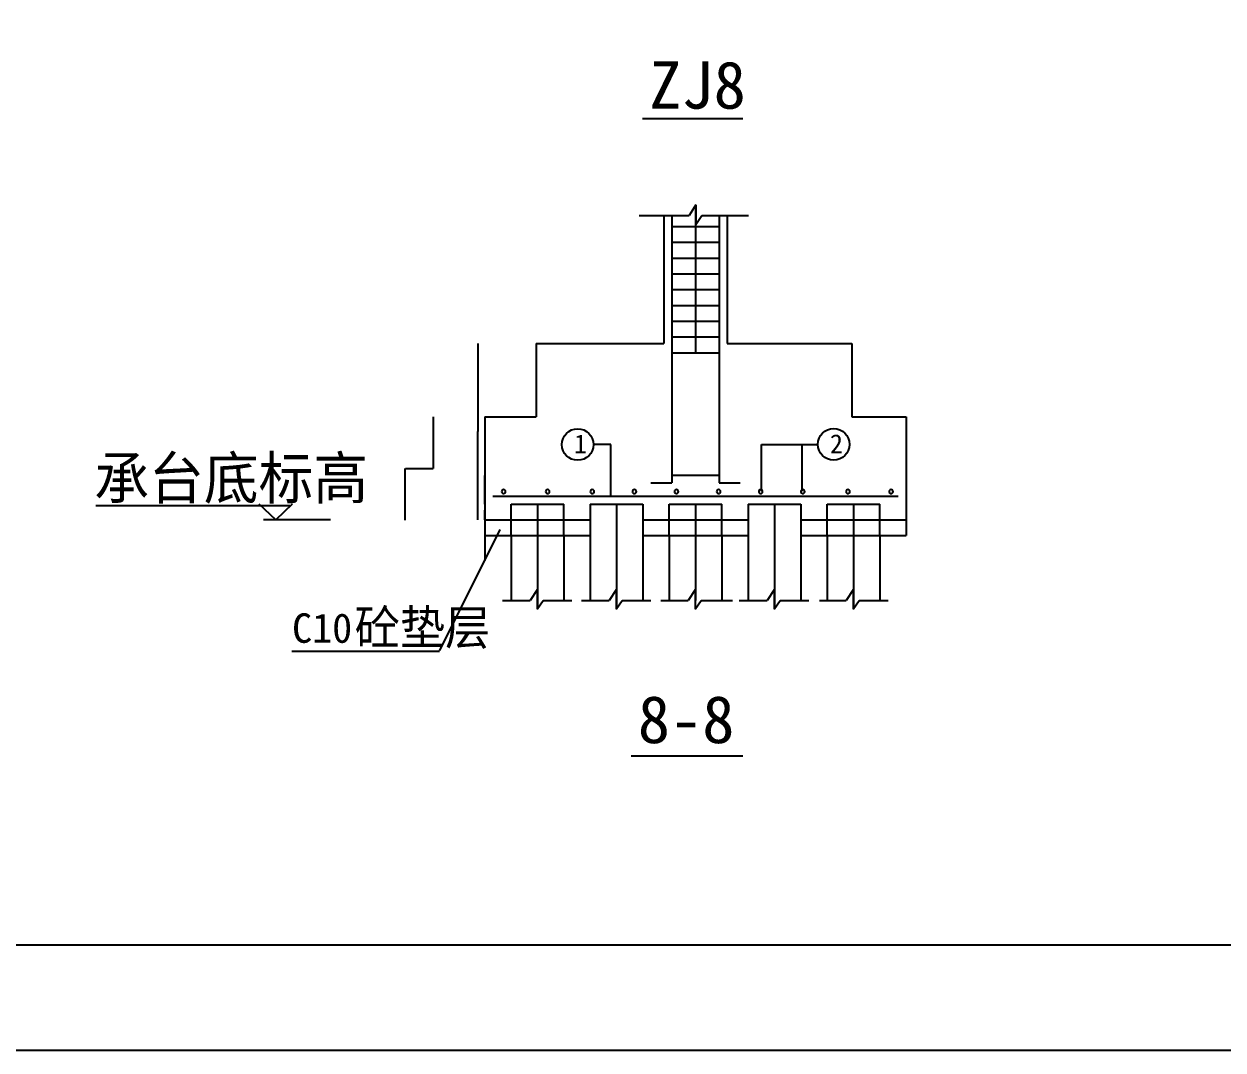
# Model space of a CAD drawing. Header units: metres. Extents: x 4568 to 182545, y -86951 to 35529.
# Drawn here: x 14875 to 22852, y -86951 to -80125 of the extents above; entities that cross this region are included whole.
import ezdxf

# ---------------------------------------------------------------- set-up
doc = ezdxf.new("R2010")
doc.units = ezdxf.units.M
for name, color, linetype in [('AXIS', 9, 'Continuous'), ('CCX', 7, 'Continuous'), ('HZ', 2, 'Continuous'), ('LIS', 2, 'Continuous'), ('LT', 7, 'Continuous'), ('LTX', 7, 'Continuous'), ('STEEL', 2, 'Continuous'), ('TXT', 7, 'Continuous')]:
    doc.layers.add(name, color=color, linetype=linetype)
doc.dimstyles.get("Standard").update_dxf_attribs({"dimtxt": 2.5, "dimasz": 2.5, "dimexe": 1.25, "dimexo": 0.625, "dimtad": 1, "dimcen": 2.5, "dimazin": 3, "dimtfac": 1, "dimtmove": 0, "dimatfit": 3})

# ---------------------------------------------------------------- blocks, each defined once
blk = doc.blocks.new('_CLOSEDFILLED')
at = {"color": 0, "linetype": 'BYBLOCK'}
blk.add_solid([(-1, 0), (0, 0), (-1, 0)], dxfattribs=at)
blk = doc.blocks.new('*D421')
for p, q in [((17941.98, -83358.75), (17941.73, -83358.75)), ((17942.23, -83318.7), (17942.23, -83358.75)), ((17942.23, -83423.75), (17942.23, -83358.75)), ((17942.23, -83358.75), (17942.23, -83358.75)), ((17942.48, -83358.75), (17942.73, -83358.75))]:
    blk.add_line(p, q)
at = {"layer": 'Defpoints'}
for p in [(17942.23, -83318.7), (17942.23, -83358.75), (17942.23, -83423.75)]:
    blk.add_point(p, dxfattribs=at)
at = {"layer": 'CCX', "xscale": 0.25, "yscale": 0.25}
blk.add_blockref('_CLOSEDFILLED', (17942.23, -83358.75), dxfattribs=at)
at = {"layer": 'CCX', "xscale": 0.25, "yscale": 0.25, "rotation": 180}
blk.add_blockref('_CLOSEDFILLED', (17942.23, -83358.75), dxfattribs=at)
at = {"layer": 'CCX', "insert": (17942.23, -83357.625), "char_height": 1, "attachment_point": 5}
blk.add_mtext('100', dxfattribs=at)
blk = doc.blocks.new('*D422')
for p, q in [((17942.23, -83423.75), (17942.23, -83694.51)), ((17942.23, -83528.81), (17942.23, -83694.51)), ((17941.98, -83694.51), (17941.73, -83694.51)), ((17942.23, -83694.51), (17942.23, -83694.51)), ((17942.48, -83694.51), (17942.73, -83694.51))]:
    blk.add_line(p, q)
at = {"layer": 'Defpoints'}
for p in [(17942.23, -83423.75), (17942.23, -83528.81), (17942.23, -83694.51)]:
    blk.add_point(p, dxfattribs=at)
at = {"layer": 'CCX', "xscale": 0.25, "yscale": 0.25}
blk.add_blockref('_CLOSEDFILLED', (17942.23, -83694.51), dxfattribs=at)
at = {"layer": 'CCX', "xscale": 0.25, "yscale": 0.25, "rotation": 180}
blk.add_blockref('_CLOSEDFILLED', (17942.23, -83694.51), dxfattribs=at)
at = {"layer": 'CCX', "insert": (17942.23, -83693.385), "char_height": 1, "attachment_point": 5}
blk.add_mtext('80', dxfattribs=at)
blk = doc.blocks.new('*D423')
for p, q in [((17941.98, -83128.14), (17941.73, -83128.14)), ((17942.23, -83318.7), (17942.23, -83128.14)), ((17942.23, -83266.17), (17942.23, -83128.14)), ((17942.23, -83128.14), (17942.23, -83128.14)), ((17942.48, -83128.14), (17942.73, -83128.14))]:
    blk.add_line(p, q)
at = {"layer": 'Defpoints'}
for p in [(17942.23, -83128.14), (17942.23, -83266.17), (17942.23, -83318.7)]:
    blk.add_point(p, dxfattribs=at)
at = {"layer": 'CCX', "xscale": 0.25, "yscale": 0.25}
blk.add_blockref('_CLOSEDFILLED', (17942.23, -83128.14), dxfattribs=at)
at = {"layer": 'CCX', "xscale": 0.25, "yscale": 0.25, "rotation": 180}
blk.add_blockref('_CLOSEDFILLED', (17942.23, -83128.14), dxfattribs=at)
at = {"layer": 'CCX', "insert": (17942.23, -83127.015), "char_height": 1, "attachment_point": 5}
blk.add_mtext('35', dxfattribs=at)
blk = doc.blocks.new('*D424')
for p, q in [((17895.61, -82249.96), (17895.61, -82836.85)), ((17895.36, -82836.85), (17895.11, -82836.85)), ((17895.61, -83423.75), (17895.61, -82836.85)), ((17895.61, -82836.85), (17895.61, -82836.85)), ((17895.86, -82836.85), (17896.11, -82836.85))]:
    blk.add_line(p, q)
at = {"layer": 'Defpoints'}
for p in [(17895.61, -82249.96), (17895.61, -82836.85), (17895.61, -83423.75)]:
    blk.add_point(p, dxfattribs=at)
at = {"layer": 'CCX', "xscale": 0.25, "yscale": 0.25}
blk.add_blockref('_CLOSEDFILLED', (17895.61, -82836.85), dxfattribs=at)
at = {"layer": 'CCX', "xscale": 0.25, "yscale": 0.25, "rotation": 180}
blk.add_blockref('_CLOSEDFILLED', (17895.61, -82836.85), dxfattribs=at)
at = {"layer": 'CCX', "insert": (17895.61, -82835.725), "char_height": 1, "attachment_point": 5}
blk.add_mtext('H', dxfattribs=at)
blk = doc.blocks.new('*D425')
for p, q in [((17597.57, -82737.82), (17597.57, -83082.44)), ((17412.25, -83427.05), (17412.25, -83082.44)), ((17412.5, -83082.44), (17503.91, -83082.44)), ((17505.91, -83082.44), (17597.32, -83082.44))]:
    blk.add_line(p, q)
at = {"layer": 'Defpoints'}
for p in [(17597.57, -82737.82), (17412.25, -83082.44), (17412.25, -83427.05)]:
    blk.add_point(p, dxfattribs=at)
at = {"xscale": 0.25, "yscale": 0.25, "rotation": 180}
blk.add_blockref('_CLOSEDFILLED', (17412.25, -83082.44), dxfattribs=at)
at = {"xscale": 0.25, "yscale": 0.25}
blk.add_blockref('_CLOSEDFILLED', (17597.57, -83082.44), dxfattribs=at)
at = {"insert": (17504.91, -83082.44), "char_height": 1, "attachment_point": 5}
blk.add_mtext('H1', dxfattribs=at)

msp = doc.modelspace()

# ---------------------------------------------------------------- linework, layer by layer
for points in [[(4779.02, -86950.96), (46359.02, -86950.96), (46359.02, -57620.96), (4779.02, -57620.96)], [(6529.02, -86250.96), (45659.02, -86250.96), (45659.02, -58320.96), (6529.02, -58320.96)]]:
    msp.add_lwpolyline(points, close=True)
at = {"layer": 'AXIS'}
for p, q in [((19342.96, -81332.83), (19342.96, -82312.4)), ((18292.41, -83318.7), (18292.41, -84015.59)), ((18817.68, -83318.7), (18817.68, -84015.59)), ((19342.96, -83318.7), (19342.96, -83959.41)), ((19868.23, -83318.7), (19868.23, -84015.59)), ((20393.5, -83318.7), (20393.5, -84015.59))]:
    msp.add_line(p, q, dxfattribs=at)
at = {"layer": 'LIS'}
for p, q in [((19132.85, -81399.01), (19132.85, -82249.93)), ((19553.07, -81399.01), (19553.07, -82249.93)), ((18282.16, -82249.93), (19132.85, -82249.93)), ((18282.16, -82249.93), (18282.16, -82737.82)), ((19553.07, -82249.93), (20383.25, -82249.93)), ((20383.25, -82249.93), (20383.25, -82737.82)), ((17942.23, -82737.82), (17942.23, -83528.81)), ((17942.23, -82737.82), (18282.16, -82737.82)), ((20383.25, -82737.82), (20743.68, -82737.82)), ((20743.68, -82737.82), (20743.68, -83528.81)), ((18642.59, -83318.7), (18642.59, -83959.41)), ((18642.59, -83318.7), (18992.77, -83318.7)), ((18992.77, -83318.7), (18992.77, -83959.41)), ((19693.14, -83318.7), (20043.32, -83318.7)), ((19693.14, -83318.7), (19693.14, -83959.41)), ((20043.32, -83318.7), (20043.32, -83959.41)), ((17942.23, -83423.75), (18642.59, -83423.75)), ((18992.77, -83423.75), (19693.14, -83423.75)), ((20043.32, -83423.75), (20743.68, -83423.75)), ((17942.23, -83528.81), (18642.59, -83528.81)), ((18992.77, -83528.81), (19693.14, -83528.81)), ((20043.32, -83528.81), (20743.68, -83528.81))]:
    msp.add_line(p, q, dxfattribs=at)
at = {"layer": 'LT'}
for p, q in [((19346.04, -81328.1), (19299.83, -81399.01)), ((19346.04, -81328.1), (19346.04, -81458.49)), ((18967.21, -81399.01), (19299.83, -81399.01)), ((19346.04, -81458.49), (19385.71, -81399.01)), ((19385.71, -81399.01), (19696.25, -81399.01)), ((18779.31, -82922.79), (18663.39, -82922.79)), ((18779.31, -83266.17), (18779.31, -82922.79)), ((19781.11, -82921.75), (20157.28, -82921.75)), ((19781.11, -83233.89), (19781.11, -82921.75)), ((20052.25, -83233.89), (20052.25, -82921.75)), ((16644.17, -83330.14), (15353.26, -83330.14)), ((16551.3, -83423.75), (16439.15, -83318.7)), ((16660.21, -83318.7), (16551.3, -83423.75)), ((16913.89, -83423.75), (16469.38, -83423.75)), ((17641.37, -84293.06), (18042.98, -83487.08)), ((18117.32, -83528.81), (18117.32, -83959.41)), ((18467.5, -83528.81), (18467.5, -83959.41)), ((19167.87, -83528.81), (19167.87, -83959.41)), ((19518.05, -83528.81), (19518.05, -83959.41)), ((20218.41, -83528.81), (20218.41, -83959.41)), ((20568.59, -83528.81), (20568.59, -83959.41)), ((18290.21, -83888.49), (18244.01, -83959.41)), ((18290.21, -83888.49), (18290.21, -84018.89)), ((18815.48, -83888.49), (18769.28, -83959.41)), ((18815.48, -83888.49), (18815.48, -84018.89)), ((19340.76, -83888.49), (19294.55, -83959.41)), ((19340.76, -83888.49), (19340.76, -84018.89)), ((19866.03, -83888.49), (19819.82, -83959.41)), ((19866.03, -83888.49), (19866.03, -84018.89)), ((20391.3, -83888.49), (20345.09, -83959.41)), ((20391.3, -83888.49), (20391.3, -84018.89)), ((18058.07, -83959.41), (18244.01, -83959.41)), ((18290.21, -84018.89), (18329.89, -83959.41)), ((18329.89, -83959.41), (18520.06, -83959.41)), ((18583.34, -83959.41), (18769.28, -83959.41)), ((18815.48, -84018.89), (18855.16, -83959.41)), ((18855.16, -83959.41), (19045.33, -83959.41)), ((19112.54, -83959.41), (19294.55, -83959.41)), ((19340.76, -84018.89), (19380.43, -83959.41)), ((19380.43, -83959.41), (19588.63, -83959.41)), ((19633.89, -83959.41), (19819.82, -83959.41)), ((19866.03, -84018.89), (19905.7, -83959.41)), ((19905.7, -83959.41), (20095.88, -83959.41)), ((20167.71, -83959.41), (20345.09, -83959.41)), ((20391.3, -84018.89), (20430.98, -83959.41)), ((20430.98, -83959.41), (20625.57, -83959.41)), ((16656.56, -84297.27), (17639.63, -84297.27))]:
    msp.add_line(p, q, dxfattribs=at)
for points in [[(18990.46, -80754.33), (19656.91, -80754.33)], [(18915.02, -84993.08), (19656.97, -84993.08)]]:
    msp.add_lwpolyline(points, dxfattribs=at)
for points in [[(18052.49, -83235.78, 1), (18078.75, -83235.78, 1)], [(18345.7, -83235.78, 1), (18371.97, -83235.78, 1)], [(18642.84, -83235.78, 1), (18669.1, -83235.78, 1)], [(18922.99, -83235.78, 1), (18949.25, -83235.78, 1)], [(19203.13, -83235.78, 1), (19229.4, -83235.78, 1)], [(19483.28, -83235.78, 1), (19509.54, -83235.78, 1)], [(19763.42, -83235.78, 1), (19789.69, -83235.78, 1)], [(20043.57, -83235.78, 1), (20069.83, -83235.78, 1)], [(20343.33, -83235.78, 1), (20369.6, -83235.78, 1)], [(20630.84, -83235.78, 1), (20657.1, -83235.78, 1)]]:
    msp.add_lwpolyline(points, format="xyb", close=True, dxfattribs=at)
for centre in [(18558.34, -82922.79), (20262.33, -82921.75)]:
    msp.add_circle(centre, 105.05, dxfattribs=at)
at = {"layer": 'LTX'}
for p, q in [((18117.32, -83528.81), (18117.32, -83318.7)), ((18117.32, -83318.7), (18467.5, -83318.7)), ((18467.5, -83528.81), (18467.5, -83318.7)), ((19167.87, -83528.81), (19167.87, -83318.7)), ((19167.87, -83318.7), (19518.05, -83318.7)), ((19518.05, -83528.81), (19518.05, -83318.7)), ((20218.41, -83528.81), (20218.41, -83318.7)), ((20218.41, -83318.7), (20568.59, -83318.7)), ((20568.59, -83528.81), (20568.59, -83318.7))]:
    msp.add_line(p, q, dxfattribs=at)
at = {"layer": 'STEEL'}
for p, q in [((19185.37, -81399.01), (19185.37, -83178.62)), ((19500.54, -81399.01), (19500.54, -83178.62)), ((19185.37, -81471.96), (19500.54, -81471.96)), ((19185.37, -81577.01), (19500.54, -81577.01)), ((19185.37, -81682.07), (19500.54, -81682.07)), ((19185.37, -81787.12), (19500.54, -81787.12)), ((19185.37, -81892.18), (19500.54, -81892.18)), ((19185.37, -81997.23), (19500.54, -81997.23)), ((19185.37, -82102.29), (19500.54, -82102.29)), ((19185.37, -82207.34), (19500.54, -82207.34)), ((19185.37, -82312.4), (19500.54, -82312.4)), ((19045.3, -83178.62), (19185.37, -83178.62)), ((19185.37, -83126.67), (19500.54, -83126.67)), ((19500.54, -83178.62), (19640.61, -83178.62)), ((17994.76, -83266.17), (20691.16, -83266.17))]:
    msp.add_line(p, q, dxfattribs=at)

# ---------------------------------------------------------------- texts
at = {"layer": 'HZ'}
for s, p in [('1', (18534.87, -82981.69)), ('2', (20237.74, -82980.65))]:
    msp.add_text(s, height=126.07, dxfattribs=at).set_placement(p)
at = {"layer": 'TXT'}
for s, height, p in [('ZJ8', 315, (19034.86, -80688.28)), ('承台底标高', 280.15, (15343.35, -83285.41)), ('砼垫层', 231.12, (17075.78, -84254.91)), ('C10', 196.1, (16658.72, -84241.91)), ('8-8', 315, (18959.18, -84909.16))]:
    msp.add_text(s, height=height, dxfattribs=at).set_placement(p)

# ---------------------------------------------------------------- dimensions: what is measured, and where the dimension line sits
dim = msp.add_linear_dim(base=(17412.25, -83082.44), p1=(17412.25, -83427.05), p2=(17597.57, -82737.82), text='H1', dimstyle='Standard')
dim.commit()
dim.dimension.update_dxf_attribs({"geometry": '*D425', "text_midpoint": (17504.91, -83082.44)})
at = {"layer": 'CCX'}
for base, p1, p2, text, picture, middle in [((17895.61, -82836.85), (17895.61, -83423.75), (17895.61, -82249.96), 'H', '*D424', (17895.61, -82835.725)), ((17942.23, -83128.14), (17942.23, -83318.7), (17942.23, -83266.17), '35', '*D423', (17942.23, -83127.015)), ((17942.23, -83358.75), (17942.23, -83423.75), (17942.23, -83318.7), '100', '*D421', (17942.23, -83357.625)), ((17942.23, -83694.51), (17942.23, -83423.75), (17942.23, -83528.81), '80', '*D422', (17942.23, -83693.385))]:
    dim = msp.add_linear_dim(base=base, p1=p1, p2=p2, text=text, dimstyle='Standard', dxfattribs=at)
    dim.commit()
    dim.dimension.update_dxf_attribs({"geometry": picture, "text_midpoint": middle})

doc.saveas('drawing.dxf')
